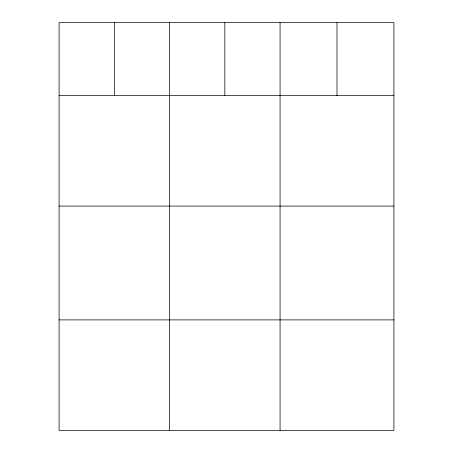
<?xml version="1.0" encoding="UTF-8"?>
<svg xmlns="http://www.w3.org/2000/svg" width="453" height="453" viewBox="0 0 453 453"><rect width="100%" height="100%" fill="white"/><g stroke="black" fill="none" stroke-linecap="round" stroke-linejoin="round"><path stroke-width="0.68" d="M393.912 95.628L393.912 430.35L59.088 430.35L59.088 22.65L393.912 22.65L393.912 95.628L59.088 95.628M59.088 206.087L393.912 206.087M59.088 319.892L393.912 319.892M336.992 22.65L336.992 95.628M280.073 22.65L280.073 430.35M224.824 22.65L224.824 95.628M169.581 22.65L169.581 430.35M114.337 22.65L114.337 95.628"/></g></svg>
